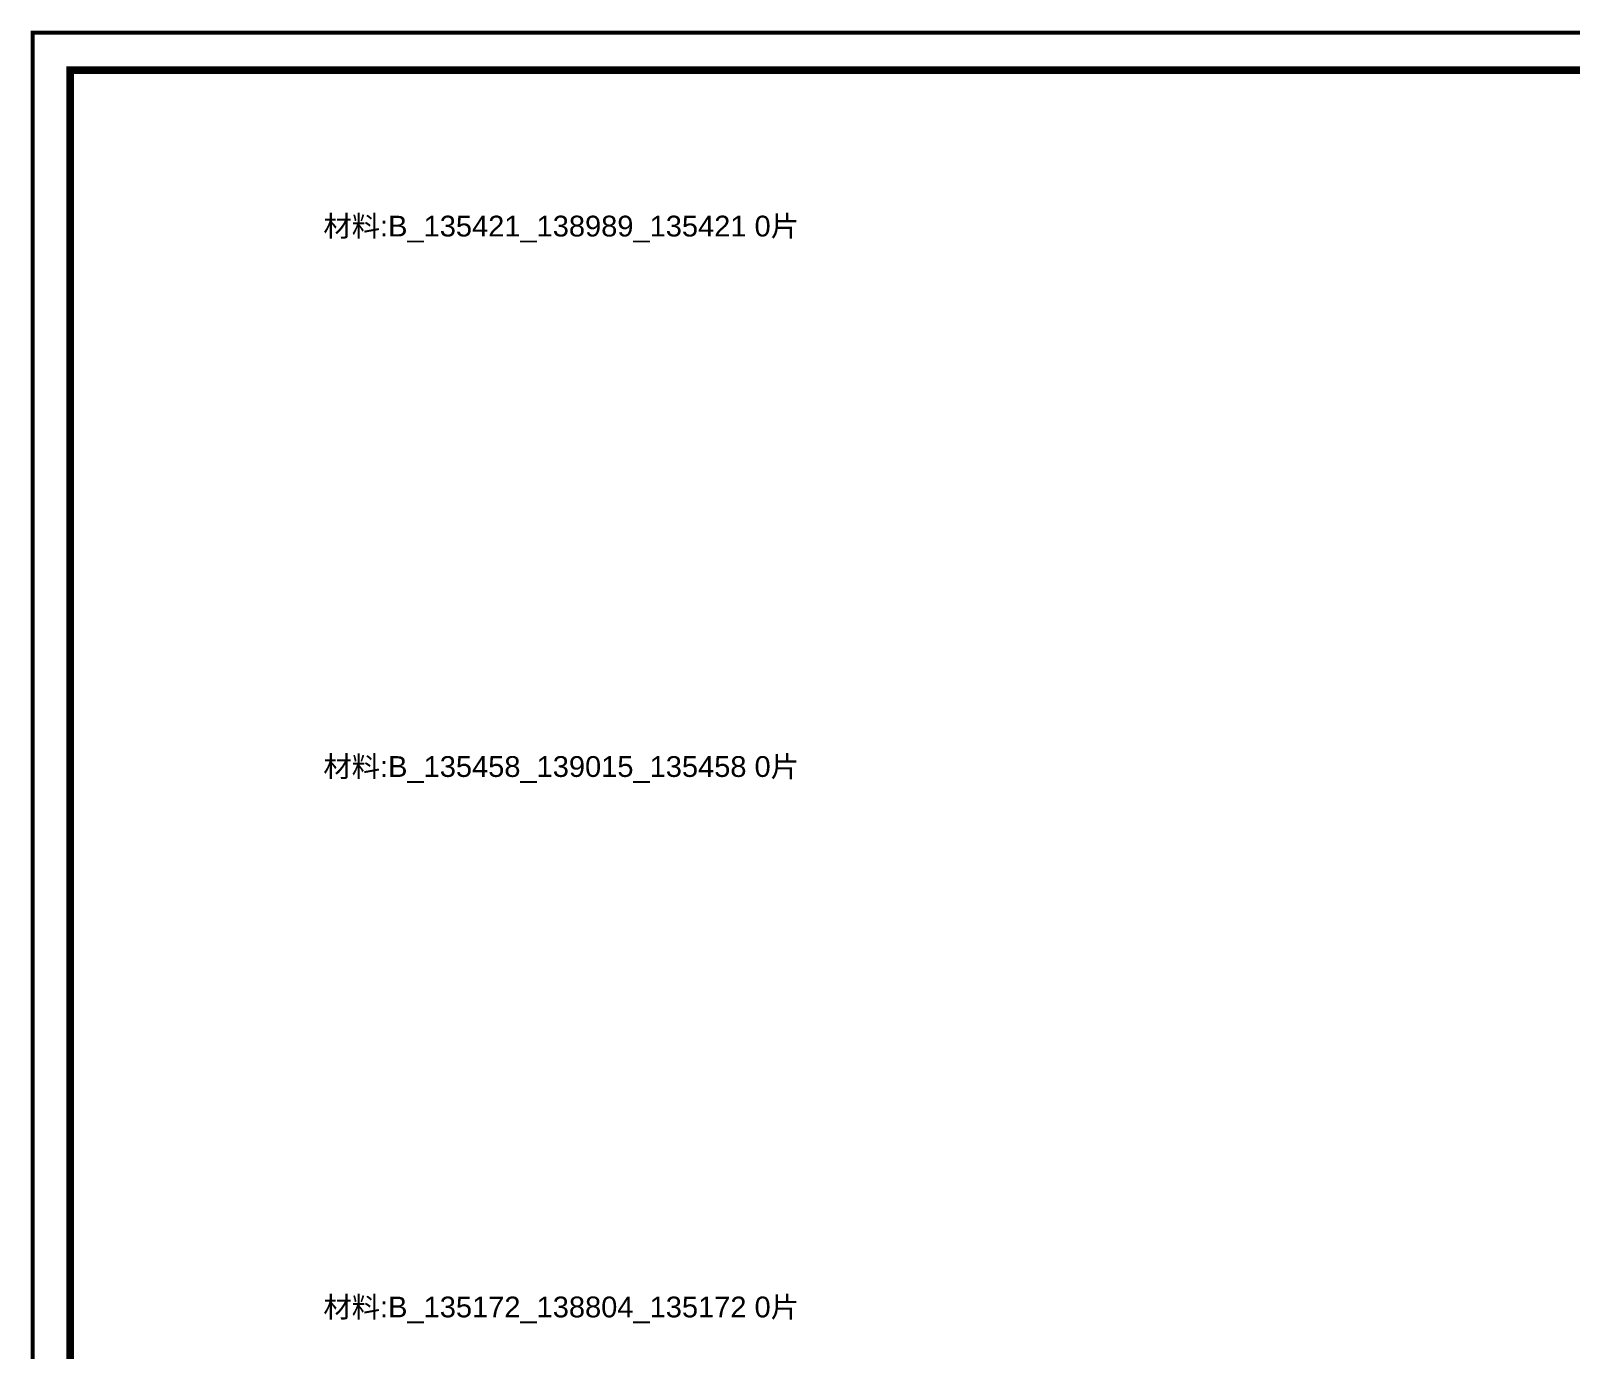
# Model space of a CAD drawing. Header units: inches. Extents: x -9450 to 207408, y -100115 to 6682.
# Drawn here: x 32592 to 40000, y -21153 to -14811 of the extents above; entities that cross this region are included whole.
import ezdxf

# ---------------------------------------------------------------- set-up
doc = ezdxf.new("R2010")
doc.units = ezdxf.units.IN
doc.header["$MEASUREMENT"] = 0
doc.layers.add('图纸外框', color=7, linetype='Continuous', lineweight=80)
doc.styles.get("Standard").update_dxf_attribs({"font": 'arial.ttf'})

# ---------------------------------------------------------------- blocks, each defined once
blk = doc.blocks.new('图框658')
at = {"color": 0}
for points in [[(-7172.9, 174.9, 17.5, 17.5, 0), (-7172.9, -9797.1, 17.5, 17.5, 0), (7172.9, -9797.1, 17.5, 17.5, 0), (7172.9, 174.9, 17.5, 17.5, 0)], [(-6998, 0, 35, 35, 0), (-6998, -9622.2, 35, 35, 0), (6998, -9622.2, 35, 35, 0), (6998, 0, 35, 35, 0)]]:
    blk.add_lwpolyline(points, format="xyseb", close=True, dxfattribs=at)
blk = doc.blocks.new('单图框')
at = {"layer": '图纸外框', "color": 7, "xscale": 0.10314960629921, "yscale": 0.10314960629921, "zscale": 0.03937007874016}
blk.add_blockref('图框658', (0, 0), dxfattribs=at)

msp = doc.modelspace()

# ---------------------------------------------------------------- block references
at = {"xscale": 10, "yscale": 10, "zscale": 10}
msp.add_blockref('单图框', (40000, -15000), dxfattribs=at)

# ---------------------------------------------------------------- texts
at = {"char_height": 100, "attachment_point": 1}
for s, insert in [('材料:B_135421_138989_135421 0片', (34000, -15700)), ('材料:B_135458_139015_135458 0片', (34000, -18300)), ('材料:B_135172_138804_135172 0片', (34000, -20900))]:
    msp.add_mtext(s, dxfattribs=dict(at, insert=insert))

doc.saveas('drawing.dxf')
